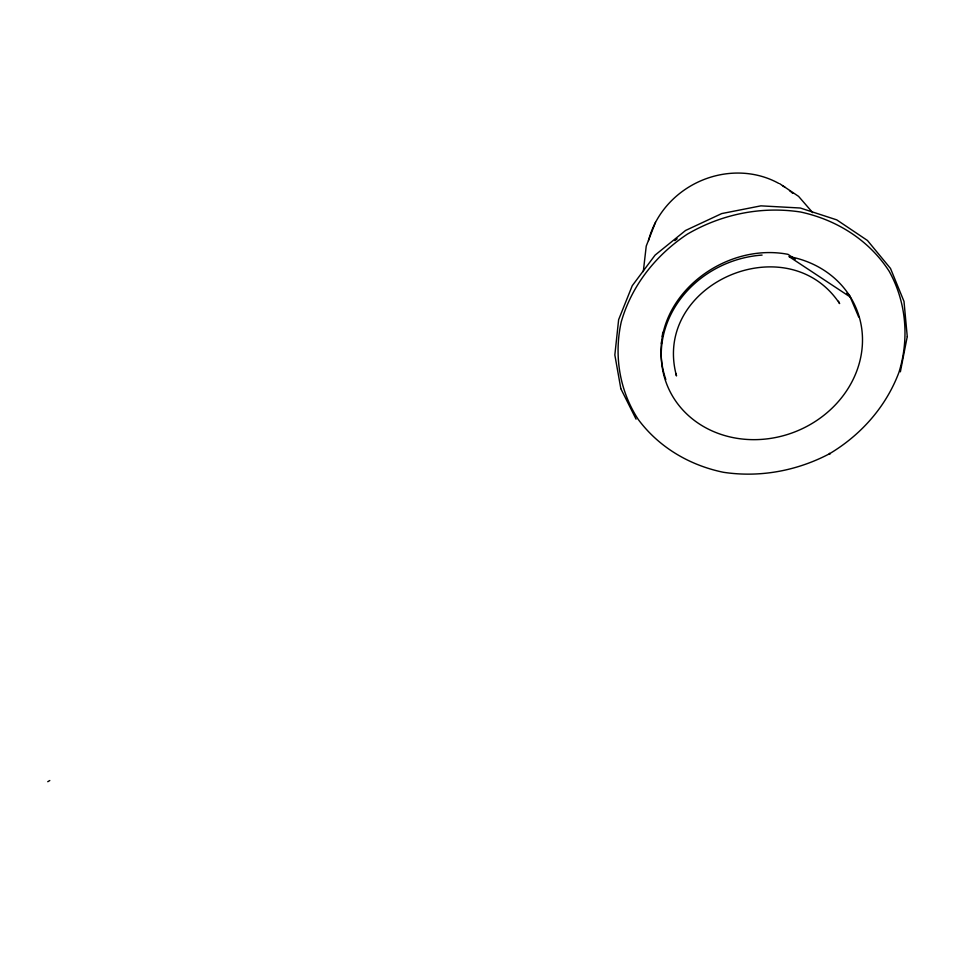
<?xml version="1.0" encoding="UTF-8"?>
<svg xmlns="http://www.w3.org/2000/svg" width="955" height="955" viewBox="0 0 955 955"><rect width="100%" height="100%" fill="white"/><g stroke="black" fill="none" stroke-linecap="round" stroke-linejoin="round"><path stroke-width="1.43" d="M643.3 271.578L646.237 246.08L655.464 222.396M661.409 343.609L661.743 340.792M662.269 336.566L662.782 332.34M900.374 371.817L907.202 336.852M674.887 240.624L677.191 238.762M829.31 453.864C860.825 435.134 885.906 406.949 898.894 372.498C909.399 338.81 906.414 302.246 889.189 271.292C869.074 240.051 836.544 219.722 800.505 211.998C761.314 206.005 721.443 214.207 687.29 234.19C655.894 255.045 631.625 285.509 621.227 321.99C613.826 355.463 619.437 390.607 638.238 419.436C658.89 447.298 689.641 465.324 723.389 472.283C759.786 477.775 796.792 470.934 829.31 453.864L829.811 454.329L829.525 453.327M47.75 781.703L49.803 780.522M795.324 259.199L787.971 254.328C718.065 240.875 640.877 306.853 665.826 379.553M846.834 293.233L849.282 294.844L858.664 316.953M850.475 297.172L788.949 256.537A102.042 90.856 -21.4 0 1 838.442 401.47A102.042 90.856 -21.4 0 1 670.446 392.35A102.042 90.856 -21.4 0 1 762.09 255.081M779.65 183.658L798.559 196.348L812.705 212.655M620.953 388.948L636.066 419.15M838.466 301.231L839.612 303.583C787.541 224.926 651.382 283.754 676.498 375.936L675.913 373.417M620.834 388.637L614.841 354.962L618.637 319.662L632.246 285.724L655.106 255.104L685.571 230.465L721.717 213.574L760.896 205.85L800.338 208.023L836.735 219.865L867.45 240.481L890.502 268.451L904.003 301.434L907.25 336.518M648.517 240.588A86.917 79.205 -26.5 0 1 778.719 183.384M782.479 185.604A86.917 79.205 -26.5 0 1 784.903 187.204M789.534 190.63A86.917 79.205 -26.5 0 1 792.781 193.388"/></g></svg>
